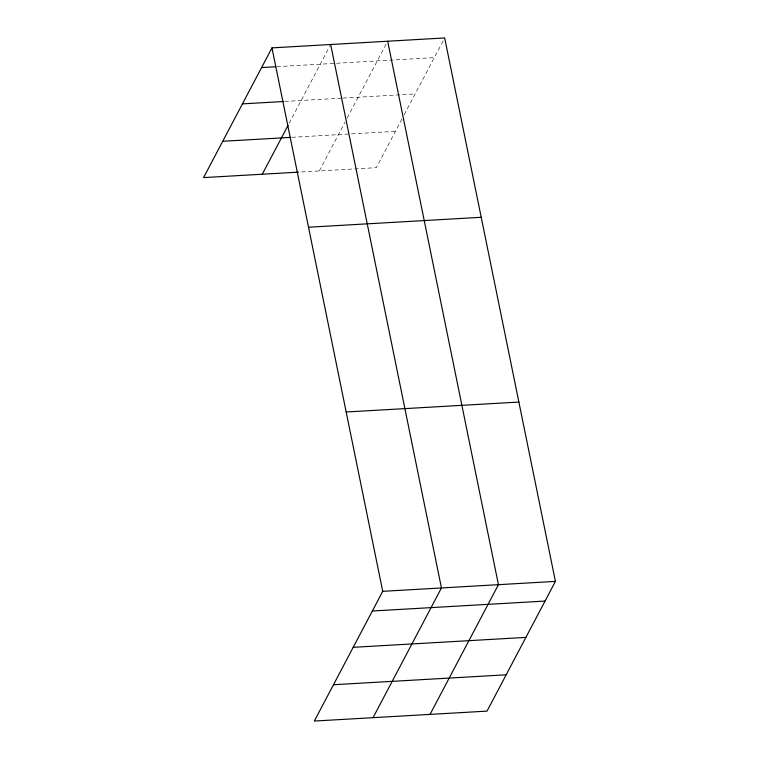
<?xml version="1.0" encoding="UTF-8"?>
<svg xmlns="http://www.w3.org/2000/svg" width="759" height="759" viewBox="0 0 759 759"><rect width="100%" height="100%" fill="white"/><g stroke="black" fill="none" stroke-linecap="round" stroke-linejoin="round"><path stroke-width="0.57" stroke-dasharray="3.79 2.85" d="M289.113 123.366L330.137 45.54M319.283 170.946L345.003 122.161M347.195 118.006L387.128 42.267M401.995 118.888L376.274 167.673L298.344 172.151M404.186 114.723L444.67 37.95M276.855 66.688L434.29 57.627M284.72 101.44L341.873 98.158M343.04 98.091L415.145 93.945M291.902 137.313L395.42 131.354"/><path stroke-width="1.14" d="M271.969 47.883L382.726 591.327L314.33 721.05L487.031 711.117L555.427 581.394L444.67 37.95L271.969 47.883L203.573 177.606L298.344 172.151M262.291 174.228L288.012 125.444M373.048 717.672L441.444 587.95L330.687 44.506M430.04 714.39L498.435 584.677L387.678 41.233M261.589 67.56L275.688 66.754M242.444 103.879L283.543 101.516M222.719 141.288L290.744 137.379M308.515 227.226L481.215 217.283M346.17 411.995L518.881 402.061M382.726 591.327L555.427 581.394M372.346 611.004L545.057 601.071M353.201 647.323L525.911 637.389M333.476 684.732L506.177 674.798"/></g></svg>
